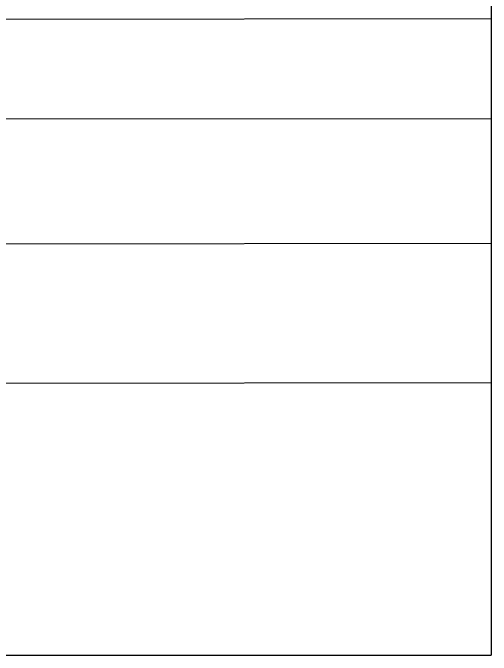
# Model space of a CAD drawing. Header units: metres. Extents: x 125 to 13754, y 1503 to 11930.
# Drawn here: x 9928 to 13754, y 1503 to 6640 of the extents above; entities that cross this region are included whole.
import ezdxf

# ---------------------------------------------------------------- set-up
doc = ezdxf.new("R2010")
doc.units = ezdxf.units.M

msp = doc.modelspace()

# ---------------------------------------------------------------- linework, layer by layer
for p, q in [((13753.94, 11330.87), (13753.94, 1503.29)), ((125.39, 6579.66), (13753.94, 6594.86)), ((125.39, 5780.69), (13753.94, 5795.89)), ((125.39, 4782.7), (13753.94, 4797.89)), ((125.39, 3667.67), (13753.94, 3682.87))]:
    msp.add_line(p, q)
msp.add_lwpolyline([(125.39, 1503.29), (13753.94, 1503.29)])

doc.saveas('drawing.dxf')
